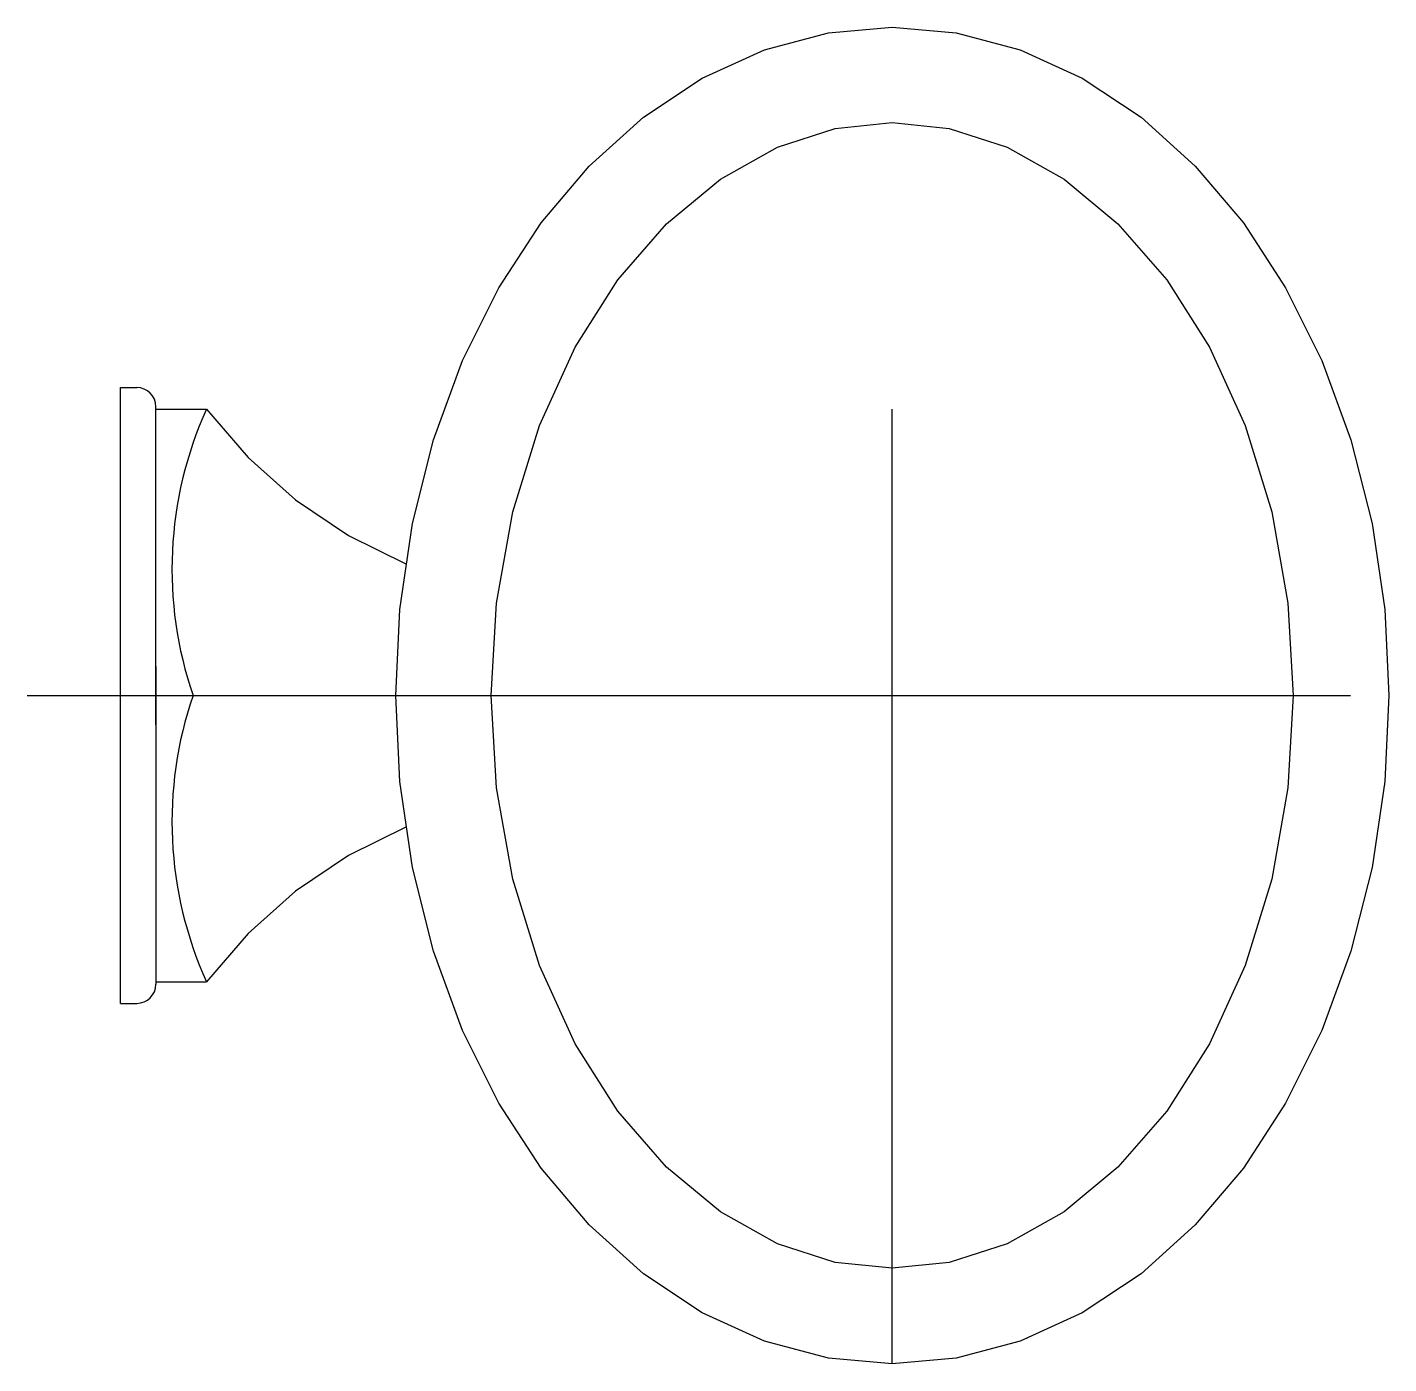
# Model space of a CAD drawing. Extents: x 0.042 to 0.185, y 45.513 to 45.653.
import ezdxf

# ---------------------------------------------------------------- set-up
doc = ezdxf.new("R2010")
doc.units = 0
doc.header["$LTSCALE"] = 0.2
doc.header["$MEASUREMENT"] = 0
doc.linetypes.add('AXES', pattern=[0.54, 0.3, -0.08, 0.08, -0.08])
doc.linetypes.add('CONTINU', pattern=[0])
doc.layers.get('0').update_dxf_attribs({"linetype": 'CONTINUOUS'})
doc.layers.add('DECA_EIXOS', color=5, linetype='AXES')

msp = doc.modelspace()

# ---------------------------------------------------------------- linework, layer by layer
at = {"linetype": 'CONTINU'}
msp.add_lwpolyline([(0.08054, 45.58347), (0.08097, 45.59247), (0.08229, 45.60148), (0.0845, 45.61025), (0.08754, 45.61856), (0.09134, 45.62618), (0.09577, 45.63296), (0.10081, 45.63892), (0.10647, 45.64403), (0.11264, 45.64814), (0.11916, 45.65111), (0.12585, 45.65288), (0.13254, 45.65347), (0.13923, 45.65288), (0.14592, 45.65111), (0.15244, 45.64814), (0.15861, 45.64403), (0.16427, 45.63892), (0.16931, 45.63296), (0.17373, 45.62618), (0.17753, 45.61856), (0.18058, 45.61025), (0.18279, 45.60148), (0.18411, 45.59247), (0.18454, 45.58347), (0.18411, 45.57446), (0.18279, 45.56545), (0.18058, 45.55668), (0.17753, 45.54837), (0.17373, 45.54075), (0.16931, 45.53397), (0.16427, 45.52801), (0.15861, 45.5229), (0.15244, 45.51879), (0.14592, 45.51582), (0.13923, 45.51405), (0.13254, 45.51347), (0.12585, 45.51405), (0.11916, 45.51582), (0.11264, 45.51879), (0.10647, 45.5229), (0.10081, 45.52801), (0.09577, 45.53397), (0.09134, 45.54075), (0.08754, 45.54837), (0.0845, 45.55668), (0.08229, 45.56545), (0.08097, 45.57446)], close=True, dxfattribs=at)
for points in [[(0.1038, 45.627), (0.1089, 45.63288), (0.11455, 45.63756), (0.12051, 45.64089), (0.12656, 45.64284), (0.13254, 45.64347)], [(0.13254, 45.64347), (0.13851, 45.64284), (0.14456, 45.64089), (0.15053, 45.63756), (0.15618, 45.63288), (0.16128, 45.627)], [(0.09054, 45.58347), (0.0911, 45.59313), (0.09279, 45.60269), (0.09558, 45.61176), (0.09932, 45.61996), (0.1038, 45.627)], [(0.16128, 45.627), (0.16576, 45.61996), (0.1695, 45.61176), (0.17229, 45.60269), (0.17398, 45.59313), (0.17454, 45.58347)], [(0.05172, 45.61572), (0.05342, 45.61572)], [(0.05172, 45.55122), (0.05172, 45.61572)], [(0.05542, 45.58041), (0.05542, 45.61372)], [(0.05542, 45.61347), (0.06072, 45.61347)], [(0.06072, 45.61347), (0.06507, 45.60841), (0.07005, 45.60397), (0.07558, 45.60024), (0.08167, 45.59723)], [(0.05172, 45.57061), (0.05172, 45.59632)], [(0.05542, 45.58652), (0.05542, 45.55322)], [(0.05931, 45.58347), (0.08054, 45.58347)], [(0.1038, 45.53993), (0.09932, 45.54697), (0.09558, 45.55517), (0.09279, 45.56424), (0.0911, 45.5738), (0.09054, 45.58347)], [(0.17454, 45.58347), (0.17398, 45.5738), (0.17229, 45.56424), (0.1695, 45.55517), (0.16576, 45.54697), (0.16128, 45.53993)], [(0.08167, 45.5697), (0.07558, 45.56669), (0.07005, 45.56296), (0.06507, 45.55852), (0.06072, 45.55347)], [(0.05542, 45.55347), (0.06072, 45.55347)], [(0.05172, 45.55122), (0.05342, 45.55122)], [(0.13254, 45.52347), (0.12656, 45.52409), (0.12051, 45.52604), (0.11455, 45.52937), (0.1089, 45.53405), (0.1038, 45.53993)], [(0.16128, 45.53993), (0.15618, 45.53405), (0.15053, 45.52937), (0.14456, 45.52604), (0.13851, 45.52409), (0.13254, 45.52347)]]:
    msp.add_lwpolyline(points, dxfattribs=at)
for points in [[(0.05542, 45.61372, 0.41419), (0.05342, 45.61572)], [(0.06072, 45.61347, 0.191204), (0.05931, 45.58347)], [(0.05931, 45.58347, 0.191204), (0.06072, 45.55347)], [(0.05342, 45.55122, 0.414213), (0.05542, 45.55322)]]:
    msp.add_lwpolyline(points, format="xyb", dxfattribs=at)
at = {"layer": 'DECA_EIXOS'}
for points in [[(0.13254, 45.51347), (0.13254, 45.65347)], [(0.04194, 45.58347), (0.05931, 45.58347)], [(0.08054, 45.58347), (0.18454, 45.58347)]]:
    msp.add_lwpolyline(points, dxfattribs=at)

doc.saveas('drawing.dxf')
